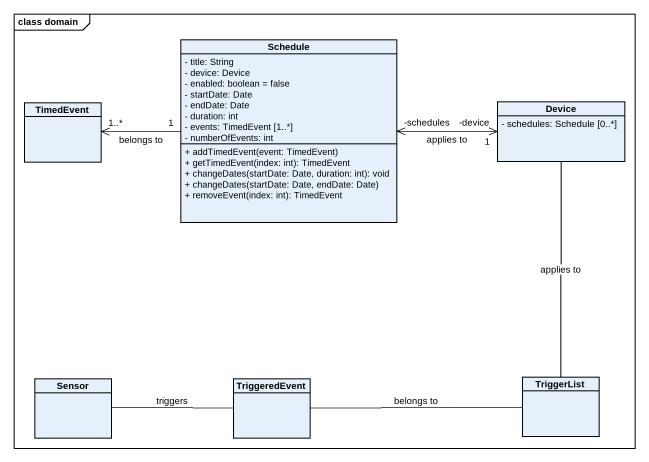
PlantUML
@startuml
mainframe class domain
hide circle
hide empty members
skinparam classAttributeIconSize 0
class Schedule {
  - title: String
  - device: Device
  - enabled: boolean = false
  - startDate: Date
  - endDate: Date
  - duration: int
  - events: TimedEvent [1..*]
  - numberOfEvents: int
  + addTimedEvent(event: TimedEvent)
  + getTimedEvent(index: int): TimedEvent
  + changeDates(startDate: Date, duration: int): void
  + changeDates(startDate: Date, endDate: Date)
  + removeEvent(index: int): TimedEvent
}
class TimedEvent
class Device {
  - schedules: Schedule [0..*]
}
class Sensor
class TriggeredEvent
class TriggerList
TimedEvent "1..*" <-right- "1" Schedule : belongs to
Device "-device\n1" <-left-> "-schedules" Schedule : applies to
Sensor -right- TriggeredEvent : triggers
TriggeredEvent -right- TriggerList : belongs to
TriggerList -up- Device : applies to
@enduml
